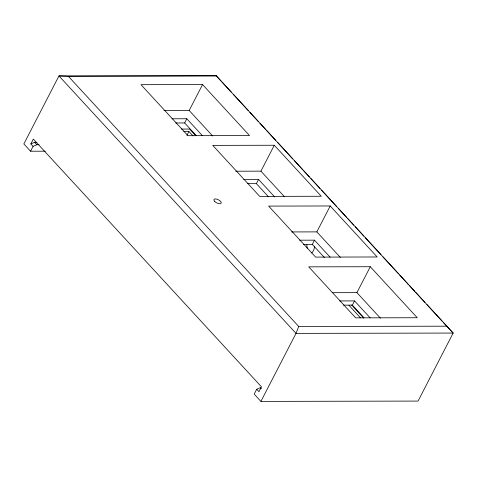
<?xml version="1.0" encoding="UTF-8"?>
<svg xmlns="http://www.w3.org/2000/svg" width="477" height="477" viewBox="0 0 477 477"><rect width="100%" height="100%" fill="white"/><g stroke="black" fill="none" stroke-linecap="round" stroke-linejoin="round"><path stroke-width="0.72" d="M45.393 151.191L30.558 151.221L23.85 143.935L58.957 75.921L68.378 76.314L298.733 326.489L296.02 333.381L260.913 401.395L254.199 394.109L256.709 389.256L260.478 387.628L261.372 388.6M30.558 151.221L33.068 146.361L30.832 143.935L33.336 139.075L261.456 386.823L258.945 391.683L256.709 389.256M163.969 110.521L189.184 110.473L202.558 84.56L249.525 135.569L187.962 135.689L140.995 84.685L202.558 84.56M175.727 122.977L184.647 122.959L186.823 118.749L202.445 135.724M186.918 135.379L188.928 131.491L192.964 135.879M235.71 171.213L260.925 171.16L274.299 145.252L321.265 196.256L259.703 196.381L212.736 145.372L274.299 145.252M247.468 183.669L256.387 183.651L258.564 179.441L274.692 196.959M291.62 231.935L316.835 231.888L330.209 205.975L377.176 256.978L315.613 257.103L268.646 206.094L330.209 205.975M303.378 244.391L312.298 244.373L314.474 240.164L330.102 257.133M332.439 292.687L356.915 292.639L370.289 266.726L417.256 317.736L355.693 317.855L308.726 266.852L370.289 266.726M343.458 305.143L352.378 305.125L354.554 300.915L370.182 317.891M30.832 143.935L34.6 142.313L36.824 142.307M33.068 146.361L36.836 144.74L39.06 144.734M443.568 322.655L453.15 333.065L216.087 75.604L58.957 75.921L296.02 333.381L453.15 333.065L418.043 401.079L260.913 401.395M68.378 76.314L216.719 76.016M171.953 118.779L186.823 118.749M181.451 129.07L189.619 129.058L195.677 135.635M183.728 131.503L188.928 131.491M243.693 179.471L258.564 179.441M299.604 240.193L314.474 240.164M339.684 300.945L354.554 300.915M298.733 326.489L447.068 326.19M216.087 75.604L221.131 81.078M222.139 82.175L231.22 92.037M233.235 94.225L248.368 110.658M249.882 112.304L258.456 121.617M259.971 123.257L265.516 129.285M266.53 130.382L275.605 140.244M277.626 142.432L292.753 158.865M294.267 160.51L302.841 169.824M303.849 170.915L309.4 176.943M310.915 178.589L319.989 188.445M321.504 190.09L336.637 206.523M338.652 208.717L346.725 217.482M347.733 218.573L353.785 225.15M355.299 226.79L363.873 236.103M365.388 237.749L381.022 254.73M383.043 256.918L398.17 273.357M399.684 274.996L408.258 284.31M409.266 285.407L414.817 291.429M415.825 292.526L424.906 302.388M426.921 304.576L442.054 321.015M260.925 171.16L284.405 196.667M316.835 231.888L340.322 257.389M189.184 110.473L212.664 135.975M356.915 292.639L380.402 318.141M256.387 183.651L268.485 196.792M312.298 244.373L324.396 257.514M184.647 122.959L196.244 135.551M352.378 305.125L363.975 317.718M351.627 305L363.736 318.153M348.961 305.298L360.57 317.909M34.6 142.313L36.836 144.74M314.641 246.18A9.922 6.839 89.9 0 1 311.761 252.989M307.391 248.571A9.922 6.839 89.9 0 1 306.884 244.767M214.716 201.425A4.049 1.765 27.3 0 0 221.012 203.387A4.049 1.765 27.3 0 0 216.963 199.183A4.049 1.765 27.3 0 0 214.716 201.425"/></g></svg>
